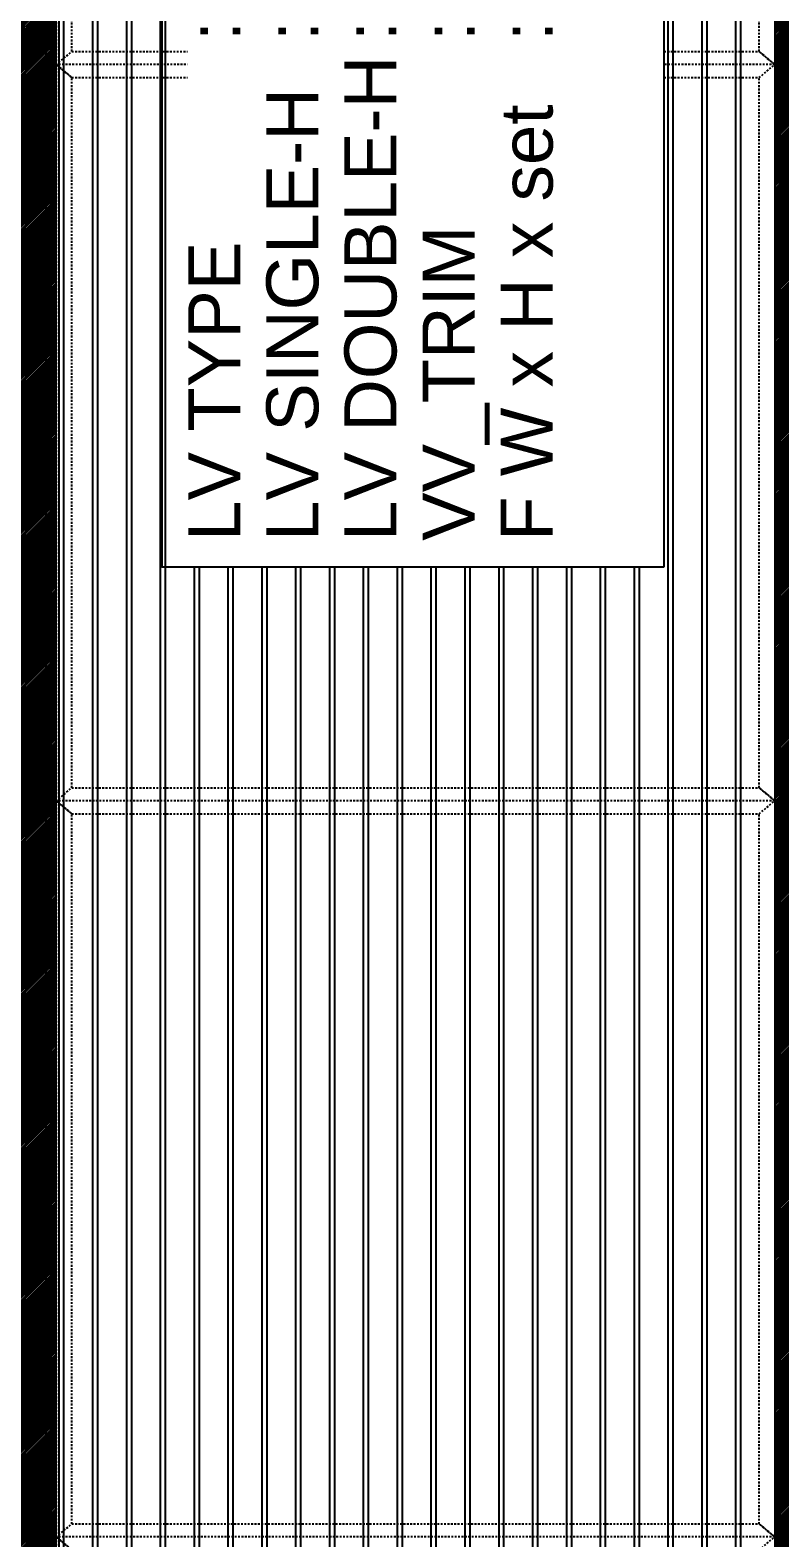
# Model space of a CAD drawing. Header units: millimetres. Extents: x 652937 to 1670132, y 1473552 to 2851037.
# Drawn here: x 776093 to 777533, y 1519870 to 1522765 of the extents above; entities that cross this region are included whole.
import ezdxf
from ezdxf.xclip import XClip

# ---------------------------------------------------------------- set-up
doc = ezdxf.new("R2010")
doc.units = ezdxf.units.MM
doc.header["$XCLIPFRAME"] = 0
for name, pattern in [('TA_GL_005.00000', [13.75, 5, -1.25, 1.25, -1.25, 5]), ('TA_HL_001.00000', [6.5, 3.55, -2.95]), ('XKITLINE00', [0]), ('XKITLINE02', [4, 2, -2])]:
    doc.linetypes.add(name, pattern=pattern)
doc.layers.add('000 - 0_HIDE_OBJ_FRAMING_DEF_SUB', color=1, linetype='Continuous', plot=False)
doc.layers.add('000 - ESTIMATE_ASPG_WIPEOUT_', color=250, linetype='Continuous', plot=False)
for name, color, linetype in [('000 - 0_SYM_DWG_GRIDLINE_MAIN_COLOR_251', 251, 'Continuous'), ('010 - ASPG_EXTR_MAIN_COLOR_2', 2, 'Continuous'), ('010 - ASPG_EXTR_WIPEOUT_', 250, 'Continuous'), ('010 - ASPG_FRAMING_MAIN_COLOR_1', 3, 'Continuous'), ('010 - ASPG_FRAMING_SUB_COLOR_2', 1, 'Continuous'), ('010 - ASPG_FRAMING_SUB_COLOR_3', 251, 'Continuous')]:
    doc.layers.add(name, color=color, linetype=linetype)
for name, color, linetype, true_color, plot in [('000 - ESTIMATE_ASPG_MAIN_COLOR_6', 6, 'Continuous', 0xff00ff, False), ('000 - ESTIMATE_ASPG_TEXT_COLOR_1', 1, 'Continuous', 0xff0000, False), ('000_AREA_ASPG_AREA_HATCH_', 7, 'Continuous', 0xff8700, False), ('000_AREA_ASPG_AREA_MAIN_COLOR_1', 7, 'Continuous', 0xff8700, False)]:
    doc.layers.add(name, color=color, linetype=linetype, true_color=true_color, plot=plot)
for name, color, linetype, lineweight in [('A-230-M_FLOOR', 2, 'Continuous', 25), ('A-GENM', 37, 'Continuous', 9), ('Bolt', 7, 'Continuous', 0), ('Part', 2, 'Continuous', 0)]:
    doc.layers.add(name, color=color, linetype=linetype, lineweight=lineweight)
doc.styles.add('_Arial', font='arial.ttf')
doc.styles.add('TA', font='', dxfattribs={"height": 4.5})
doc.styles.get('TA').set_extended_font_data('Cordia New')

# ---------------------------------------------------------------- blocks, each defined once
blk = doc.blocks.new('GM_Louver Grill Vertical Z1 - Z Profile-17842814-ENT 3 ELE-2 Sheet')
at = {"layer": '000 - 0_HIDE_OBJ_FRAMING_DEF_SUB'}
blk.add_line((-185546.9, 105925), (-185546.9, 114870), dxfattribs=at)
blk = doc.blocks.new('E2')
at = {"layer": '000 - 0_HIDE_OBJ_FRAMING_DEF_SUB'}
blk.add_lwpolyline([(1667229.1, 114820), (1665829.1, 114820), (1665829.1, 105975), (1667229.1, 105975)], close=True, dxfattribs=at)
at = {"layer": 'A-GENM'}
for p in [(1851451, 0), (1851526, 0), (1851601, 0), (1851676, 0), (1851751, 0), (1851826, 0), (1851901, 0), (1851976, 0), (1852051, 0), (1852126, 0), (1852201, 0), (1852276, 0), (1852351, 0), (1852426, 0), (1852501, 0), (1852576, 0), (1852651, 0), (1852726, 0)]:
    blk.add_blockref('GM_Louver Grill Vertical Z1 - Z Profile-17842814-ENT 3 ELE-2 Sheet', p, dxfattribs=at)
blk = doc.blocks.new('*A3459102')
at = {"layer": 'Part', "linetype": 'XKITLINE00', "lineweight": 0}
for p, q in [((616.947211, 135.830227), (616.947209, 135.830227)), ((616.947209, 135.830227), (619.147209, 135.830227)), ((616.947209, 135.730227), (616.947209, 135.830227)), ((619.147211, 135.830227), (619.147209, 135.830227)), ((619.147209, 135.730227), (619.147209, 135.830227)), ((616.947211, 135.730227), (616.947209, 135.730227)), ((616.947209, 135.730227), (619.147209, 135.730227)), ((619.147211, 135.730227), (619.147209, 135.730227))]:
    blk.add_line(p, q, dxfattribs=at)
at = {"layer": 'Part', "linetype": 'XKITLINE02', "lineweight": 0}
for p, q in [((616.947211, 135.830227), (616.947211, 135.730227)), ((619.147209, 135.830227), (619.147211, 135.830227)), ((619.147211, 135.830227), (619.147211, 135.730227)), ((619.147209, 135.730227), (619.147211, 135.730227))]:
    blk.add_line(p, q, dxfattribs=at)
blk = doc.blocks.new('*A3460103')
at = {"layer": 'Part', "linetype": 'XKITLINE02', "lineweight": 0}
for p, q in [((618.12721, 136.430227), (618.077209, 136.430227)), ((618.077209, 136.430227), (618.077209, 135.930227)), ((618.127209, 135.930227), (618.127209, 136.430227)), ((618.077209, 135.830227), (618.67721, 135.830227)), ((618.67721, 135.830227), (618.67721, 135.880227))]:
    blk.add_line(p, q, dxfattribs=at)
at = {"layer": 'Part', "linetype": 'XKITLINE00', "lineweight": 0}
for p, q in [((618.077209, 135.930227), (618.077209, 135.830227)), ((618.127209, 135.930227), (618.127209, 135.880227)), ((618.677209, 135.880227), (618.127209, 135.880227)), ((618.677209, 135.830227), (618.677209, 135.880227))]:
    blk.add_line(p, q, dxfattribs=at)
blk = doc.blocks.new('*A3462105')
at = {"layer": 'Bolt', "linetype": 'XKITLINE02', "lineweight": 0}
for p, q in [((618.20641, 136.130227), (617.77721, 136.130227)), ((618.07721, 136.200227), (618.01721, 136.200227)), ((618.12721, 136.300227), (618.07721, 136.300227)), ((618.07721, 136.060227), (618.01721, 136.060227)), ((618.12721, 135.960227), (618.07721, 135.960227))]:
    blk.add_line(p, q, dxfattribs=at)
blk = doc.blocks.new('*A3463106')
at = {"layer": 'Bolt'}
for points in [[(617.217, 135.83), (617.217, 135.73), (617.077, 135.73), (617.077, 135.83)], [(619.017, 135.83), (619.017, 135.73), (618.877, 135.73), (618.877, 135.83)]]:
    blk.add_hatch(color=256, dxfattribs=at).paths.add_polyline_path(points, flags=17)
at = {"layer": 'Bolt', "linetype": 'XKITLINE00', "lineweight": 0}
for p, q in [((617.077, 135.83), (617.077, 135.73)), ((617.147, 135.83), (617.147, 135.73)), ((617.217, 135.83), (617.217, 135.73)), ((618.877, 135.83), (618.877, 135.73)), ((618.947, 135.83), (618.947, 135.73)), ((619.017, 135.83), (619.017, 135.73))]:
    blk.add_line(p, q, dxfattribs=at)
blk = doc.blocks.new('*A3534110')
at = {"layer": 'Part', "linetype": 'XKITLINE00', "lineweight": 0}
for p, q in [((616.947209, 162.330227), (616.947209, 162.430227)), ((616.947209, 162.430227), (619.147209, 162.430227)), ((619.147209, 162.330227), (619.147209, 162.430227)), ((619.147209, 162.430227), (619.147211, 162.430227)), ((619.147209, 162.330227), (616.947209, 162.330227)), ((619.147211, 162.330227), (619.147209, 162.330227))]:
    blk.add_line(p, q, dxfattribs=at)
at = {"layer": 'Part', "linetype": 'XKITLINE02', "lineweight": 0}
for p, q in [((616.947211, 162.330227), (616.947211, 162.430227)), ((619.147209, 162.430227), (619.147211, 162.430227)), ((619.147211, 162.330227), (619.147211, 162.430227)), ((619.147209, 162.330227), (619.147211, 162.330227))]:
    blk.add_line(p, q, dxfattribs=at)
blk = doc.blocks.new('*A3535111')
at = {"layer": 'Part', "linetype": 'XKITLINE00', "lineweight": 0}
for p, q in [((618.077209, 162.330227), (618.077209, 162.230227)), ((618.677209, 162.280227), (618.127209, 162.280227)), ((618.127209, 162.280227), (618.127209, 162.230227)), ((618.677209, 162.280227), (618.677209, 162.330227))]:
    blk.add_line(p, q, dxfattribs=at)
at = {"layer": 'Part', "linetype": 'XKITLINE02', "lineweight": 0}
for p, q in [((618.077209, 162.330227), (618.67721, 162.330227)), ((618.07721, 161.730227), (618.077209, 162.230227)), ((618.127209, 162.230227), (618.12721, 161.730227)), ((618.67721, 162.330227), (618.67721, 162.280227)), ((618.077209, 161.730227), (618.12721, 161.730227))]:
    blk.add_line(p, q, dxfattribs=at)
blk = doc.blocks.new('*A3536112')
at = {"layer": 'Part', "linetype": 'XKITLINE00', "lineweight": 0}
for p, q in [((616.747209, 162.630227), (616.947209, 162.430227)), ((616.947209, 162.430227), (619.177211, 162.430227)), ((619.177209, 162.430227), (619.347209, 162.630227))]:
    blk.add_line(p, q, dxfattribs=at)
at = {"layer": 'Part', "linetype": 'XKITLINE02', "lineweight": 0}
for p, q in [((616.747209, 162.630227), (619.347211, 162.630227)), ((616.947211, 162.430227), (616.747211, 162.630227)), ((619.177211, 162.430227), (619.347211, 162.630227))]:
    blk.add_line(p, q, dxfattribs=at)
blk = doc.blocks.new('*A3537113')
at = {"layer": 'Bolt', "linetype": 'XKITLINE02', "lineweight": 0}
for p, q in [((618.12721, 162.200227), (618.07721, 162.200227)), ((618.20641, 162.030227), (617.77721, 162.030227)), ((618.07721, 162.100227), (618.01721, 162.100227)), ((618.07721, 161.960227), (618.01721, 161.960227)), ((618.12721, 161.860227), (618.07721, 161.860227))]:
    blk.add_line(p, q, dxfattribs=at)
blk = doc.blocks.new('*A3538114')
at = {"layer": 'Bolt'}
for points in [[(617.217, 162.43), (617.217, 162.33), (617.077, 162.33), (617.077, 162.43)], [(619.017, 162.43), (619.017, 162.33), (618.877, 162.33), (618.877, 162.43)]]:
    blk.add_hatch(color=256, dxfattribs=at).paths.add_polyline_path(points, flags=17)
at = {"layer": 'Bolt', "linetype": 'XKITLINE00', "lineweight": 0}
for p, q in [((617.077, 162.33), (617.077, 162.43)), ((617.147, 162.33), (617.147, 162.43)), ((617.217, 162.33), (617.217, 162.43)), ((618.877, 162.33), (618.877, 162.43)), ((618.947, 162.33), (618.947, 162.43)), ((619.017, 162.33), (619.017, 162.43))]:
    blk.add_line(p, q, dxfattribs=at)
blk = doc.blocks.new('*A3461104')
at = {"layer": 'Part', "linetype": 'XKITLINE00', "lineweight": 0}
for p, q in [((616.747209, 135.530227), (616.947209, 135.730227)), ((616.947209, 135.730227), (616.947211, 135.730227)), ((619.177211, 135.730227), (616.947209, 135.730227)), ((619.347209, 135.530227), (619.177209, 135.730227))]:
    blk.add_line(p, q, dxfattribs=at)
at = {"layer": 'Part', "linetype": 'XKITLINE02', "lineweight": 0}
for p, q in [((616.747209, 135.530227), (619.347211, 135.530227)), ((616.747211, 135.530227), (616.947211, 135.730227)), ((619.347211, 135.530227), (619.177211, 135.730227))]:
    blk.add_line(p, q, dxfattribs=at)
blk = doc.blocks.new('*A32604332')
at = {"layer": 'Part', "linetype": 'XKITLINE00', "lineweight": 0}
for p, q in [((271.092247, 37.222868), (257.602427, 37.222868)), ((257.602427, 36.897868), (257.602427, 37.222868)), ((271.09225, 37.222868), (271.092247, 37.222868)), ((271.092247, 37.222868), (271.092247, 36.897868)), ((271.092247, 36.897868), (257.602427, 36.897868)), ((271.092247, 36.897868), (271.092282, 36.897868))]:
    blk.add_line(p, q, dxfattribs=at)
at = {"layer": 'Part', "linetype": 'XKITLINE02', "lineweight": 0}
for p, q in [((257.602429, 36.927868), (257.602429, 37.222868)), ((257.602459, 36.927868), (257.602459, 37.222868)), ((257.602461, 36.897868), (257.602461, 37.222868)), ((271.092282, 37.222868), (271.092247, 37.222868)), ((271.09225, 36.927868), (271.09225, 37.222868)), ((271.092282, 37.222868), (271.09228, 37.222868)), ((271.09228, 37.222868), (271.09228, 36.927868)), ((271.092282, 36.897868), (271.092282, 37.222868)), ((271.09228, 36.927868), (257.602429, 36.927868)), ((271.09228, 36.927868), (271.09225, 36.927868)), ((271.092282, 36.897868), (271.092247, 36.897868))]:
    blk.add_line(p, q, dxfattribs=at)
blk = doc.blocks.new('*A32614333')
at = {"layer": 'Part', "linetype": 'XKITLINE00', "lineweight": 0}
for p, q in [((271.092247, 44.722868), (257.602427, 44.722868)), ((257.602427, 44.397868), (257.602427, 44.722868)), ((271.09225, 44.722868), (271.092247, 44.722868)), ((271.092247, 44.722868), (271.092247, 44.397868)), ((271.092247, 44.397868), (257.602427, 44.397868)), ((271.092247, 44.397868), (271.092282, 44.397868))]:
    blk.add_line(p, q, dxfattribs=at)
at = {"layer": 'Part', "linetype": 'XKITLINE02', "lineweight": 0}
for p, q in [((257.602429, 44.427868), (257.602429, 44.722868)), ((257.602459, 44.427868), (257.602459, 44.722868)), ((257.602461, 44.397868), (257.602461, 44.722868)), ((271.092282, 44.722868), (271.092247, 44.722868)), ((271.09225, 44.427868), (271.09225, 44.722868)), ((271.092282, 44.722868), (271.09228, 44.722868)), ((271.09228, 44.722868), (271.09228, 44.427868)), ((271.092282, 44.397868), (271.092282, 44.722868)), ((271.09228, 44.427868), (257.602429, 44.427868)), ((271.092282, 44.397868), (271.092247, 44.397868)), ((271.09228, 44.427868), (271.09225, 44.427868))]:
    blk.add_line(p, q, dxfattribs=at)
blk = doc.blocks.new('*A33524424')
at = {"layer": 'Part', "linetype": 'XKITLINE02', "lineweight": 0}
for p, q in [((259.217311, 36.897868), (258.71731, 36.897868)), ((258.71731, 36.897868), (258.71731, 36.867868)), ((259.21731, 36.897868), (259.217311, 36.897868)), ((259.21731, 36.897868), (259.21731, 36.867868))]:
    blk.add_line(p, q, dxfattribs=at)
at = {"layer": 'Part', "linetype": 'XKITLINE00', "lineweight": 0}
for p, q in [((258.71731, 36.867868), (258.717311, 36.867868)), ((258.717311, 36.867868), (258.717311, 36.897868)), ((258.717311, 36.867868), (259.217311, 36.867868)), ((259.21731, 36.867868), (259.217311, 36.867868)), ((259.217311, 36.867868), (259.217311, 36.897868))]:
    blk.add_line(p, q, dxfattribs=at)
blk = doc.blocks.new('*A33534425')
at = {"layer": 'Part', "linetype": 'XKITLINE00', "lineweight": 0}
for p, q in [((258.952311, 36.867868), (258.95231, 36.867868)), ((258.95231, 36.367868), (258.952311, 36.867868)), ((258.952311, 36.867868), (258.982311, 36.867868)), ((258.98231, 36.367868), (258.982311, 36.867868)), ((258.952311, 36.717868), (258.982311, 36.717868)), ((258.95231, 36.367868), (258.98231, 36.367868))]:
    blk.add_line(p, q, dxfattribs=at)
at = {"layer": 'Part', "linetype": 'XKITLINE02', "lineweight": 0}
for p, q in [((258.95231, 36.867868), (258.95231, 36.367868)), ((258.952311, 36.867868), (258.95231, 36.867868)), ((258.98231, 36.367868), (258.98231, 36.867868))]:
    blk.add_line(p, q, dxfattribs=at)
blk = doc.blocks.new('*A33544426')
at = {"layer": 'Bolt'}
for points in [[(258.782, 36.898), (258.782, 36.928), (258.852, 36.928), (258.852, 36.898)], [(259.082, 36.898), (259.082, 36.928), (259.152, 36.928), (259.152, 36.898)], [(258.782, 36.868), (258.782, 36.898), (258.852, 36.898), (258.852, 36.868)], [(259.082, 36.868), (259.082, 36.898), (259.152, 36.898), (259.152, 36.868)]]:
    blk.add_hatch(color=256, dxfattribs=at).paths.add_polyline_path(points, flags=17)
at = {"layer": 'Bolt', "linetype": 'XKITLINE00', "lineweight": 0}
for p, q in [((258.782, 36.898), (258.782, 36.928)), ((258.817, 36.828), (258.817, 37.043)), ((258.852, 36.898), (258.852, 36.928)), ((259.082, 36.898), (259.082, 36.928)), ((259.117, 36.828), (259.117, 37.043)), ((259.152, 36.898), (259.152, 36.928)), ((258.782, 36.868), (258.782, 36.898)), ((258.852, 36.868), (258.852, 36.898)), ((259.082, 36.868), (259.082, 36.898)), ((259.152, 36.868), (259.152, 36.898))]:
    blk.add_line(p, q, dxfattribs=at)
blk = doc.blocks.new('*A33594431')
at = {"layer": 'Part', "linetype": 'XKITLINE02', "lineweight": 0}
for p, q in [((259.217311, 44.397868), (258.71731, 44.397868)), ((258.71731, 44.397868), (258.71731, 44.367868)), ((259.21731, 44.397868), (259.217311, 44.397868)), ((259.21731, 44.397868), (259.21731, 44.367868))]:
    blk.add_line(p, q, dxfattribs=at)
at = {"layer": 'Part', "linetype": 'XKITLINE00', "lineweight": 0}
for p, q in [((258.71731, 44.367868), (258.717311, 44.367868)), ((258.717311, 44.367868), (258.717311, 44.397868)), ((258.717311, 44.367868), (259.217311, 44.367868)), ((259.21731, 44.367868), (259.217311, 44.367868)), ((259.217311, 44.367868), (259.217311, 44.397868))]:
    blk.add_line(p, q, dxfattribs=at)
blk = doc.blocks.new('*A33604432')
at = {"layer": 'Bolt'}
for points in [[(258.782, 44.398), (258.782, 44.428), (258.852, 44.428), (258.852, 44.398)], [(258.782, 44.368), (258.782, 44.398), (258.852, 44.398), (258.852, 44.368)], [(259.082, 44.398), (259.082, 44.428), (259.152, 44.428), (259.152, 44.398)], [(259.082, 44.368), (259.082, 44.398), (259.152, 44.398), (259.152, 44.368)]]:
    blk.add_hatch(color=256, dxfattribs=at).paths.add_polyline_path(points, flags=17)
at = {"layer": 'Bolt', "linetype": 'XKITLINE00', "lineweight": 0}
for p, q in [((258.817, 44.328), (258.817, 44.543)), ((259.117, 44.328), (259.117, 44.543)), ((258.782, 44.398), (258.782, 44.428)), ((258.782, 44.368), (258.782, 44.398)), ((258.852, 44.398), (258.852, 44.428)), ((258.852, 44.368), (258.852, 44.398)), ((259.082, 44.398), (259.082, 44.428)), ((259.082, 44.368), (259.082, 44.398)), ((259.152, 44.398), (259.152, 44.428)), ((259.152, 44.368), (259.152, 44.398))]:
    blk.add_line(p, q, dxfattribs=at)
blk = doc.blocks.new('PP18_ENT3_SE_ELE2-1')
at = {"layer": 'A-230-M_FLOOR', "color": 4, "lineweight": 9}
blk.add_lwpolyline([(1085, 102450), (1085, 114420), (835, 114420), (835, 102450)], dxfattribs=at)
at = {"layer": 'A-230-M_FLOOR', "lineweight": 9}
blk.add_lwpolyline([(1085, 107800), (4085, 107800), (4085, 107400)], dxfattribs=at)
at = {"layer": 'Part', "linetype": 'XKITLINE00', "lineweight": 0}
blk.add_line((3835, 110095), (1085, 110095), dxfattribs=at)
at = {"layer": 'Part', "linetype": 'XKITLINE02', "lineweight": 0}
for p, q in [((1382, 110055), (1382, 107840)), ((1382, 110055), (1382, 107840)), ((1388, 110055), (1388, 107840)), ((1388, 110055), (1388, 107840)), ((1435, 110055), (1435, 110055)), ((1435, 110055), (1435, 110055)), ((1435, 107850), (1435, 107850)), ((1435, 107850), (1435, 107850))]:
    blk.add_line(p, q, dxfattribs=at)
at = {"layer": 'Part', "linetype": 'XKITLINE00', "lineweight": 0}
blk.add_lwpolyline([(1435, 107840), (1435, 110055), (1335, 110055), (1335, 107840)], close=True, dxfattribs=at)
blk.add_blockref('E2', (-1664704.6, 0))
at = {"lineweight": 0}
for name, p, xscale, yscale, zscale in [('*A3536112', (-60421.2, 93832), 100, 100, 100), ('*A3534110', (-60419.7, 93832), 100, 100, 100), ('*A3538114', (-60419.7, 93832), 100, 100, 100), ('*A32614333', (-50408.9, 101105.4), 200, 200, 200), ('*A3537113', (-60419.7, 93832), 100, 100, 100), ('*A3535111', (-60419.7, 93832), 100, 100, 100), ('*A33604432', (-50408.9, 101105.4), 200, 200, 200), ('*A33594431', (-50408.9, 101105.4), 200, 200, 200), ('*A32604332', (-50408.9, 101105.4), 200, 200, 200), ('*A33544426', (-50408.9, 101105.4), 200, 200, 200), ('*A33524424', (-50408.9, 101105.4), 200, 200, 200), ('*A33534425', (-50408.9, 101105.4), 200, 200, 200), ('*A3462105', (-60419.7, 94247), 100, 100, 100), ('*A3460103', (-60419.7, 94247), 100, 100, 100), ('*A3461104', (-60421.2, 94247), 100, 100, 100), ('*A3459102', (-60419.7, 94247), 100, 100, 100), ('*A3463106', (-60419.7, 94247), 100, 100, 100)]:
    blk.add_blockref(name, p, dxfattribs=dict(at, xscale=xscale, yscale=yscale, zscale=zscale))
blk = doc.blocks.new('*A25103583')
at = {"layer": 'Part', "linetype": 'XKITLINE00', "lineweight": 0}
for p, q in [((259.21731, 44.772868), (258.71731, 44.772868)), ((258.71731, 44.772868), (258.71731, 44.722868)), ((259.21731, 44.772868), (259.21731, 44.722868)), ((258.71731, 44.367868), (258.71731, 37.222868)), ((259.21731, 44.367868), (259.21731, 37.222868)), ((258.71731, 33.472868), (258.71731, 36.867868)), ((259.21731, 36.867868), (259.21731, 33.472868))]:
    blk.add_line(p, q, dxfattribs=at)
at = {"layer": 'Part', "linetype": 'XKITLINE02', "lineweight": 0}
for p, q in [((258.71731, 31.672868), (258.71731, 44.772868)), ((258.71731, 44.772868), (258.71731, 44.772868)), ((258.95231, 44.772868), (258.95231, 31.672868)), ((258.98231, 44.772868), (258.98231, 31.672868)), ((258.71731, 44.722868), (258.71731, 44.367868)), ((259.21731, 44.722868), (259.21731, 36.867868)), ((258.71731, 44.427868), (258.71731, 44.367868)), ((258.95231, 31.672868), (258.95231, 44.427868)), ((258.71731, 37.222868), (258.71731, 36.867868)), ((259.21731, 37.222868), (259.21731, 36.867868)), ((258.71731, 33.472868), (258.71731, 31.672868)), ((259.21731, 33.472868), (259.21731, 31.672868)), ((258.71731, 31.672868), (259.21731, 31.672868))]:
    blk.add_line(p, q, dxfattribs=at)
blk = doc.blocks.new('*A28003873')
at = {"layer": 'Part', "linetype": 'XKITLINE00', "lineweight": 0}
blk.add_line((271.212361, 44.972868), (227.477361, 44.972868), dxfattribs=at)
blk = doc.blocks.new('*A32594331')
at = {"layer": 'Part', "linetype": 'XKITLINE02', "lineweight": 0}
for p, q in [((258.41731, 44.872868), (258.317309, 44.972868)), ((258.317309, 44.972868), (258.31731, 44.972868)), ((258.317309, 44.972868), (259.61731, 44.972868)), ((259.51731, 44.872868), (259.617309, 44.972868))]:
    blk.add_line(p, q, dxfattribs=at)
at = {"layer": 'Part', "linetype": 'XKITLINE00', "lineweight": 0}
for p, q in [((258.41731, 44.872868), (258.31731, 44.972868)), ((259.51731, 44.872868), (258.41731, 44.872868)), ((259.61731, 44.972868), (259.51731, 44.872868))]:
    blk.add_line(p, q, dxfattribs=at)
blk = doc.blocks.new('*A33244396')
at = {"layer": 'Part', "linetype": 'XKITLINE00', "lineweight": 0}
for p, q in [((258.41731, 44.822868), (258.41731, 44.872868)), ((259.51731, 44.872868), (258.41731, 44.872868)), ((259.51731, 44.822868), (259.51731, 44.872868)), ((258.41731, 44.822868), (259.51731, 44.822868))]:
    blk.add_line(p, q, dxfattribs=at)
at = {"layer": 'Part', "linetype": 'XKITLINE02', "lineweight": 0}
for p, q in [((258.41731, 44.872868), (258.41731, 44.822868)), ((259.51731, 44.872868), (259.51731, 44.822868))]:
    blk.add_line(p, q, dxfattribs=at)
blk = doc.blocks.new('*A33254397')
at = {"layer": 'Part', "linetype": 'XKITLINE00', "lineweight": 0}
for p, q in [((258.98231, 44.822868), (258.98231, 44.772868)), ((259.00731, 44.797868), (259.00731, 44.772868)), ((259.00731, 44.797868), (259.28231, 44.797868)), ((259.28231, 44.797868), (259.28231, 44.822868))]:
    blk.add_line(p, q, dxfattribs=at)
at = {"layer": 'Part', "linetype": 'XKITLINE02', "lineweight": 0}
for p, q in [((259.28231, 44.822868), (258.98231, 44.822868)), ((258.98231, 44.772868), (258.98231, 44.522868)), ((259.00731, 44.772868), (259.00731, 44.522868)), ((259.28231, 44.822868), (259.28231, 44.797868)), ((258.98231, 44.522868), (259.00731, 44.522868))]:
    blk.add_line(p, q, dxfattribs=at)
blk = doc.blocks.new('*A33264398')
at = {"layer": 'Bolt', "linetype": 'XKITLINE02', "lineweight": 0}
for p, q in [((258.91271, 44.647868), (259.12731, 44.647868)), ((258.95231, 44.682868), (258.98231, 44.682868)), ((258.95231, 44.612868), (258.98231, 44.612868)), ((258.98231, 44.682868), (259.00731, 44.682868)), ((258.98231, 44.612868), (259.00731, 44.612868))]:
    blk.add_line(p, q, dxfattribs=at)
blk = doc.blocks.new('*A33274399')
at = {"layer": 'Bolt'}
for points in [[(258.602, 44.873), (258.602, 44.823), (258.532, 44.823), (258.532, 44.873)], [(259.402, 44.873), (259.402, 44.823), (259.332, 44.823), (259.332, 44.873)]]:
    blk.add_hatch(color=256, dxfattribs=at).paths.add_polyline_path(points, flags=17)
at = {"layer": 'Bolt', "linetype": 'XKITLINE00', "lineweight": 0}
for p, q in [((258.532, 44.873), (258.532, 44.823)), ((258.567, 44.873), (258.567, 44.823)), ((258.602, 44.873), (258.602, 44.823)), ((259.332, 44.873), (259.332, 44.823)), ((259.367, 44.873), (259.367, 44.823)), ((259.402, 44.873), (259.402, 44.823))]:
    blk.add_line(p, q, dxfattribs=at)
blk = doc.blocks.new('*A33584430')
at = {"layer": 'Part', "linetype": 'XKITLINE00', "lineweight": 0}
for p, q in [((258.952311, 44.367868), (258.95231, 44.367868)), ((258.95231, 43.867868), (258.952311, 44.367868)), ((258.952311, 44.367868), (258.982311, 44.367868)), ((258.98231, 43.867868), (258.982311, 44.367868)), ((258.952311, 44.217868), (258.982311, 44.217868)), ((258.95231, 43.867868), (258.98231, 43.867868))]:
    blk.add_line(p, q, dxfattribs=at)
at = {"layer": 'Part', "linetype": 'XKITLINE02', "lineweight": 0}
for p, q in [((258.95231, 44.367868), (258.95231, 43.867868)), ((258.952311, 44.367868), (258.95231, 44.367868)), ((258.98231, 43.867868), (258.98231, 44.367868))]:
    blk.add_line(p, q, dxfattribs=at)
blk = doc.blocks.new('PP18_ENT3_SE_ELE2-2')
at = {"lineweight": 0, "xscale": 200, "yscale": 200, "zscale": 200}
for name in ['*A28003873', '*A32594331', '*A33244396', '*A33274399', '*A33254397', '*A32614333', '*A25103583', '*A33264398', '*A33604432', '*A33594431', '*A33584430', '*A32604332', '*A33544426', '*A33524424', '*A33534425']:
    blk.add_blockref(name, (-50408.4678, 101105.4264), dxfattribs=at)
blk = doc.blocks.new('*U6164')
at = {"layer": '000 - 0_SYM_DWG_GRIDLINE_MAIN_COLOR_251', "linetype": 'ByBlock', "ltscale": 5}
blk.add_line((200, 0), (-30071, 0), dxfattribs=at)
at = {"style": 'TA', "flags": 1}
blk.add_attdef('LOCATION', (6, -6), '', height=4.5, rotation=270, dxfattribs=at)
blk = doc.blocks.new('W-1-PP18-ST_ENT3_REV02_20260413-044638_PP18_ENT3_ELE2-DIM')
at = {"layer": '000 - 0_SYM_DWG_GRIDLINE_MAIN_COLOR_251', "color": 6, "linetype": 'TA_GL_005.00000', "rotation": 180}
blk.add_blockref('*U6164', (-21271, 110695), dxfattribs=at)
blk = doc.blocks.new('*U6703')
blk.add_wipeout([(50, 0), (1450, 0), (1450, 8482), (50, 8482)]).dxf.layer = '010 - ASPG_EXTR_WIPEOUT_'
at = {"layer": '010 - ASPG_EXTR_MAIN_COLOR_2'}
for points in [[(64.8, 0), (75, 0), (75, 8482), (64.8, 8482)], [(129.8, 0), (140, 0), (140, 8482), (129.8, 8482)], [(194.8, 0), (205, 0), (205, 8482), (194.8, 8482)], [(259.8, 0), (270, 0), (270, 8482), (259.8, 8482)], [(324.8, 0), (335, 0), (335, 8482), (324.8, 8482)], [(389.8, 0), (400, 0), (400, 8482), (389.8, 8482)], [(454.8, 0), (465, 0), (465, 8482), (454.8, 8482)], [(519.8, 0), (530, 0), (530, 8482), (519.8, 8482)], [(584.8, 0), (595, 0), (595, 8482), (584.8, 8482)], [(649.8, 0), (660, 0), (660, 8482), (649.8, 8482)], [(714.8, 0), (725, 0), (725, 8482), (714.8, 8482)], [(779.8, 0), (790, 0), (790, 8482), (779.8, 8482)], [(844.8, 0), (855, 0), (855, 8482), (844.8, 8482)], [(909.8, 0), (920, 0), (920, 8482), (909.8, 8482)], [(974.8, 0), (985, 0), (985, 8482), (974.8, 8482)], [(1039.8, 0), (1050, 0), (1050, 8482), (1039.8, 8482)], [(1104.8, 0), (1115, 0), (1115, 8482), (1104.8, 8482)], [(1169.8, 0), (1180, 0), (1180, 8482), (1169.8, 8482)], [(1234.8, 0), (1245, 0), (1245, 8482), (1234.8, 8482)], [(1299.8, 0), (1310, 0), (1310, 8482), (1299.8, 8482)], [(1364.8, 0), (1375, 0), (1375, 8482), (1364.8, 8482)]]:
    blk.add_lwpolyline(points, close=True, dxfattribs=at)
at = {"layer": '010 - ASPG_FRAMING_SUB_COLOR_2'}
blk.add_lwpolyline([(50, 0), (1450, 0), (1450, 8482), (50, 8482)], close=True, dxfattribs=at)
for points in [[(-50, 0), (50, 0), (50, 8482), (-50, 8482)], [(1450, 0), (1550, 0), (1550, 8482), (1450, 8482)]]:
    blk.add_wipeout(points).dxf.layer = '010 - ASPG_EXTR_WIPEOUT_'
at = {"layer": '010 - ASPG_FRAMING_MAIN_COLOR_1'}
for points in [[(40, 0), (50, 0), (50, 8482), (40, 8482)], [(1540, 0), (1550, 0), (1550, 8482), (1540, 8482)]]:
    blk.add_lwpolyline(points, close=True, dxfattribs=at)
at = {"layer": '010 - ASPG_FRAMING_SUB_COLOR_2'}
for points in [[(-50, 0), (50, 0), (50, 8482), (-50, 8482)], [(1450, 0), (1550, 0), (1550, 8482), (1450, 8482)]]:
    blk.add_lwpolyline(points, close=True, dxfattribs=at)
blk = doc.blocks.new('*U8799')
at = {"layer": '010 - ASPG_FRAMING_SUB_COLOR_3', "linetype": 'ByBlock'}
for points in [[(0, 0), (0, 1380), (25, 1350), (25, 30), (0, 0)], [(1413.7, 1380), (0, 1380), (25, 1350), (1388.7, 1350)], [(1413.7, 0), (1413.7, 1380), (1388.7, 1350), (1388.7, 30), (1413.7, 0)], [(25, 30), (1388.7, 30), (1413.7, 0), (0, 0), (25, 30)]]:
    blk.add_lwpolyline(points, close=True, dxfattribs=at)
blk = doc.blocks.new('A$Cd3cf6656')
blk.add_wipeout([(-964.7, -457.4), (1855.6, -457.4), (1855.6, 457.4), (-964.7, 457.4)]).dxf.layer = '000 - ESTIMATE_ASPG_WIPEOUT_'
at = {"layer": '000 - ESTIMATE_ASPG_MAIN_COLOR_6'}
blk.add_lwpolyline([(-964.7, -457.4), (1855.6, -457.4), (1855.6, 507.4), (-964.7, 507.4)], close=True, dxfattribs=at)
at = {"layer": '000 - ESTIMATE_ASPG_TEXT_COLOR_1', "style": '_Arial'}
for s, p in [('LV TYPE', (-914.7, 356.5)), (':', (45, 356.5)), ('LV SINGLE-H', (-914.7, 206.5)), (':', (45, 206.5)), ('LV DOUBLE-H', (-914.7, 56.5)), (':', (45, 56.5)), ('VV_TRIM', (-914.7, -93.5)), (':', (45, -93.5)), ('F W x H x set', (-914.7, -243.5)), (':', (45, -243.5))]:
    blk.add_text(s, height=100, dxfattribs=at).set_placement(p)
for tag, p in [('LV_TYPE_VAL', (138.1, 356.5)), ('LV_SIN-H_VAL', (138.1, 206.5)), ('LV_DOU-H_VAL', (138.1, 56.5)), ('V-TRIM_VAL', (138.1, -93.5)), ('FRAME_VAL', (138.1, -243.5)), ('FRAME_SET', (138.1, -393.5))]:
    blk.add_attdef(tag, p, '', height=100, dxfattribs=at)
blk = doc.blocks.new('*U8821')
at = {"layer": '000_AREA_ASPG_AREA_HATCH_', "transparency": 33554539}
h = blk.add_hatch(dxfattribs=at)
h.set_pattern_fill('ANSI31', color=256)
h.set_pattern_definition([(45, (-24.4354, 8456.1105), (-2.245064, 2.245064), [])])
h.paths.add_polyline_path([(-60, 0), (60, 0), (60, 8482), (-60, 8482)])
at = {"layer": '000_AREA_ASPG_AREA_MAIN_COLOR_1'}
blk.add_lwpolyline([(-60, 0), (60, 0), (60, 8482), (-60, 8482)], close=True, dxfattribs=at)

msp = doc.modelspace()

# ---------------------------------------------------------------- block references
at = {"color": 6}
ref = msp.add_blockref('PP18_ENT3_SE_ELE2-2', (775008.1769, 1412070.4203), dxfattribs=at)
XClip(ref).set_block_clipping_path([(-26088.7758649617, 100920), (12661.2241350383, 117178.2602934372)])

# ---------------------------------------------------------------- next in the draw order: block references
ref = msp.add_blockref('PP18_ENT3_SE_ELE2-1', (775008.1769, 1412070.4203), dxfattribs=at)
XClip(ref).set_block_clipping_path([(-21816.709593582, 100920), (8800.0000001194, 118767.7153737911)])

# ---------------------------------------------------------------- next in the draw order: block references
msp.add_blockref('W-1-PP18-ST_ENT3_REV02_20260413-044638_PP18_ENT3_ELE2-DIM', (775008.1769, 1412070.4203), dxfattribs=at)

# ---------------------------------------------------------------- next in the draw order: block references
msp.add_blockref('*U6703', (774583.1769, 1518458.4203))

# ---------------------------------------------------------------- next in the draw order: block references
msp.add_blockref('*U6703', (776083.1769, 1518458.4203))

# ---------------------------------------------------------------- next in the draw order: block references
for p in [(776083.1769, 1518458.4203), (777583.1769, 1518458.4203)]:
    msp.add_blockref('*U8821', p)
at = {"linetype": 'TA_HL_001.00000', "rotation": 90}
for p in [(777523.1769, 1522699.4203), (777523.1769, 1521285.7537), (777523.1769, 1519872.087), (777523.1769, 1518458.4203)]:
    msp.add_blockref('*U8799', p, dxfattribs=at)

# ---------------------------------------------------------------- next in the draw order: block references
at = {"rotation": 90}
msp.add_blockref('A$Cd3cf6656', (776853.1769, 1522699.4203), dxfattribs=at).add_auto_attribs({'LV_TYPE_VAL': 'E2_PL_10_SINGLE BLANK', 'LV_SIN-H_VAL': '8482 mm. ', 'LV_DOU-H_VAL': '-', 'V-TRIM_VAL': '8482 mm.', 'FRAME_VAL': '1380.00mm. x 1413.67mm.', 'FRAME_SET': '6 set'})

doc.saveas('drawing.dxf')
